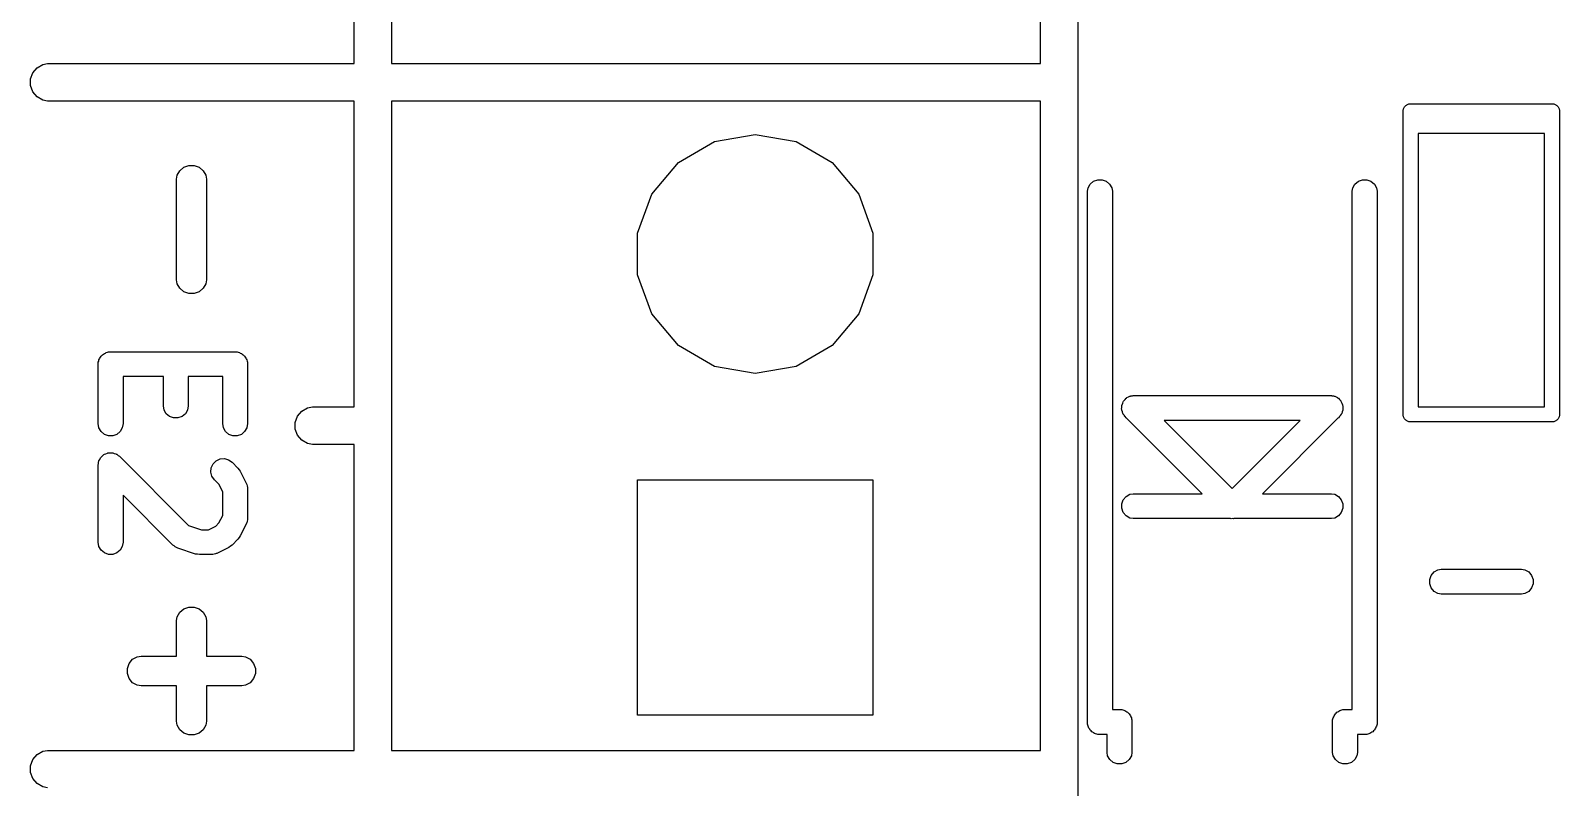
# Model space of a CAD drawing. Extents: x 51 to 149, y -134 to -32.
# Drawn here: x 50.61 to 66.2, y -118.94 to -111.22 of the extents above; entities that cross this region are included whole.
import ezdxf

# ---------------------------------------------------------------- set-up
doc = ezdxf.new("R2010")
doc.units = 0
doc.header["$MEASUREMENT"] = 0
doc.layers.add('BLACK', color=7, linetype='CONTINUOUS')

msp = doc.modelspace()

# ---------------------------------------------------------------- linework, layer by layer
at = {"layer": 'BLACK', "linetype": 'CONTINUOUS'}
for p, q in [((61.2905, -101.233), (61.2905, -132.767)), ((54.2905, -101.441), (54.2905, -111.559)), ((60.9095, -111.559), (60.9095, -101.441)), ((53.9095, -111.559), (53.9095, -108.441)), ((50.6325, -111.653), (50.6757, -111.602)), ((50.6757, -111.602), (50.7338, -111.568)), ((50.7338, -111.568), (50.7833, -111.559)), ((50.7833, -111.559), (53.9095, -111.559)), ((54.2905, -111.559), (60.9095, -111.559)), ((50.6095, -111.716), (50.6325, -111.653)), ((50.6095, -111.784), (50.6095, -111.716)), ((50.6325, -111.847), (50.6095, -111.784)), ((50.6757, -111.898), (50.6325, -111.847)), ((50.7338, -111.932), (50.6757, -111.898)), ((50.7833, -111.941), (50.7338, -111.932)), ((53.9095, -111.941), (50.7833, -111.941)), ((53.9095, -115.059), (53.9095, -111.941)), ((54.2905, -111.941), (54.2905, -118.559)), ((60.9095, -111.941), (54.2905, -111.941)), ((60.9095, -118.559), (60.9095, -111.941)), ((64.6088, -112.032), (64.6111, -112.025)), ((64.6088, -112.038), (64.6088, -112.032)), ((64.6088, -115.142), (64.6088, -112.038)), ((64.6111, -112.025), (64.6123, -112.019)), ((64.6123, -112.019), (64.6157, -112.013)), ((64.6157, -112.013), (64.618, -112.006)), ((64.618, -112.006), (64.6223, -112.001)), ((64.6223, -112.001), (64.6257, -111.995)), ((64.6257, -111.995), (64.6309, -111.991)), ((64.6309, -111.991), (64.6353, -111.986)), ((64.6353, -111.986), (64.6411, -111.982)), ((64.6411, -111.982), (64.6463, -111.978)), ((64.6463, -111.978), (64.6527, -111.976)), ((64.6527, -111.976), (64.6585, -111.972)), ((64.6585, -111.972), (64.6652, -111.971)), ((64.6652, -111.971), (64.6716, -111.969)), ((64.6716, -111.969), (64.6783, -111.969)), ((64.6783, -111.969), (64.6783, -111.969)), ((64.6783, -111.969), (66.1317, -111.969)), ((66.1317, -111.969), (66.1384, -111.969)), ((66.1317, -111.969), (66.1317, -111.969)), ((66.1384, -111.969), (66.1448, -111.971)), ((66.1448, -111.971), (66.1515, -111.972)), ((66.1515, -111.972), (66.1573, -111.976)), ((66.1573, -111.976), (66.1637, -111.978)), ((66.1637, -111.978), (66.1689, -111.982)), ((66.1689, -111.982), (66.1747, -111.986)), ((66.1747, -111.986), (66.1791, -111.991)), ((66.1791, -111.991), (66.1843, -111.995)), ((66.1843, -111.995), (66.1877, -112.001)), ((66.1877, -112.001), (66.192, -112.006)), ((66.192, -112.006), (66.1943, -112.013)), ((66.1943, -112.013), (66.1977, -112.019)), ((66.1977, -112.019), (66.1989, -112.025)), ((66.1989, -112.025), (66.2012, -112.032)), ((66.2012, -112.032), (66.2012, -112.038)), ((66.2012, -112.038), (66.2012, -112.038)), ((66.2012, -112.038), (66.2012, -115.142)), ((57.2168, -112.567), (57.5832, -112.355)), ((57.5832, -112.355), (58, -112.281)), ((58, -112.281), (58.4168, -112.355)), ((58.4168, -112.355), (58.7832, -112.567)), ((64.7612, -112.271), (64.7612, -115.059)), ((66.0488, -112.271), (64.7612, -112.271)), ((66.0488, -115.059), (66.0488, -112.271)), ((56.9447, -112.891), (57.2168, -112.567)), ((58.7832, -112.567), (59.0553, -112.891)), ((52.0976, -112.737), (52.1046, -112.697)), ((52.1046, -112.697), (52.1315, -112.651)), ((52.1315, -112.651), (52.1726, -112.616)), ((52.1726, -112.616), (52.2231, -112.598)), ((52.2231, -112.598), (52.2769, -112.598)), ((52.2769, -112.598), (52.3274, -112.616)), ((52.3274, -112.616), (52.3685, -112.651)), ((52.3685, -112.651), (52.3954, -112.697)), ((52.3954, -112.697), (52.4024, -112.737)), ((52.0976, -113.763), (52.0976, -112.737)), ((52.4024, -112.737), (52.4024, -113.763)), ((61.388, -112.859), (61.3938, -112.826)), ((61.388, -118.248), (61.388, -112.859)), ((61.3938, -112.826), (61.4162, -112.787)), ((61.4162, -112.787), (61.4505, -112.758)), ((61.4505, -112.758), (61.4926, -112.743)), ((61.4926, -112.743), (61.5374, -112.743)), ((61.5374, -112.743), (61.5795, -112.758)), ((61.5795, -112.758), (61.6138, -112.787)), ((61.6138, -112.787), (61.6362, -112.826)), ((61.6362, -112.826), (61.642, -112.859)), ((61.642, -112.859), (61.642, -118.143)), ((64.088, -112.859), (64.0938, -112.826)), ((64.088, -118.143), (64.088, -112.859)), ((64.0938, -112.826), (64.1162, -112.787)), ((64.1162, -112.787), (64.1505, -112.758)), ((64.1505, -112.758), (64.1926, -112.743)), ((64.1926, -112.743), (64.2374, -112.743)), ((64.2374, -112.743), (64.2795, -112.758)), ((64.2795, -112.758), (64.3138, -112.787)), ((64.3138, -112.787), (64.3362, -112.826)), ((64.3362, -112.826), (64.342, -112.859)), ((64.342, -112.859), (64.342, -118.292)), ((56.8, -113.288), (56.9447, -112.891)), ((59.0553, -112.891), (59.2, -113.288)), ((56.8, -113.712), (56.8, -113.288)), ((59.2, -113.288), (59.2, -113.712)), ((52.1046, -113.803), (52.0976, -113.763)), ((52.1315, -113.849), (52.1046, -113.803)), ((52.3954, -113.803), (52.3685, -113.849)), ((52.4024, -113.763), (52.3954, -113.803)), ((56.9447, -114.109), (56.8, -113.712)), ((59.2, -113.712), (59.0553, -114.109)), ((52.1726, -113.884), (52.1315, -113.849)), ((52.2231, -113.902), (52.1726, -113.884)), ((52.2769, -113.902), (52.2231, -113.902)), ((52.3274, -113.884), (52.2769, -113.902)), ((52.3685, -113.849), (52.3274, -113.884)), ((57.2168, -114.433), (56.9447, -114.109)), ((59.0553, -114.109), (58.7832, -114.433)), ((57.5832, -114.645), (57.2168, -114.433)), ((58.7832, -114.433), (58.4168, -114.645)), ((51.3004, -114.601), (51.3042, -114.591)), ((51.3042, -114.591), (51.3061, -114.58)), ((51.3061, -114.58), (51.3117, -114.57)), ((51.3117, -114.57), (51.3155, -114.56)), ((51.3155, -114.56), (51.3226, -114.551)), ((51.3226, -114.551), (51.3282, -114.541)), ((51.3282, -114.541), (51.3367, -114.534)), ((51.3367, -114.534), (51.3438, -114.526)), ((51.3438, -114.526), (51.3535, -114.52)), ((51.3535, -114.52), (51.362, -114.513)), ((51.362, -114.513), (51.3724, -114.509)), ((51.3724, -114.509), (51.382, -114.504)), ((51.382, -114.504), (51.393, -114.502)), ((51.393, -114.502), (51.4034, -114.498)), ((51.4034, -114.498), (51.4145, -114.498)), ((51.4145, -114.498), (51.4255, -114.496)), ((51.4255, -114.496), (52.6955, -114.496)), ((52.6955, -114.496), (52.7064, -114.498)), ((52.7064, -114.498), (52.7175, -114.498)), ((52.7175, -114.498), (52.728, -114.502)), ((52.728, -114.502), (52.7389, -114.504)), ((52.7389, -114.504), (52.7485, -114.509)), ((52.7485, -114.509), (52.759, -114.513)), ((52.759, -114.513), (52.7675, -114.52)), ((52.7675, -114.52), (52.7771, -114.526)), ((52.7771, -114.526), (52.7843, -114.534)), ((52.7843, -114.534), (52.7928, -114.541)), ((52.7928, -114.541), (52.7983, -114.551)), ((52.7983, -114.551), (52.8055, -114.56)), ((52.8055, -114.56), (52.8093, -114.57)), ((52.8093, -114.57), (52.8148, -114.58)), ((52.8148, -114.58), (52.8167, -114.591)), ((52.8167, -114.591), (52.8205, -114.601)), ((51.2985, -114.623), (51.3004, -114.612)), ((51.2985, -115.228), (51.2985, -114.623)), ((51.3004, -114.612), (51.3004, -114.601)), ((51.9637, -114.75), (51.5525, -114.75)), ((51.5525, -114.75), (51.5525, -115.228)), ((51.9637, -115.046), (51.9637, -114.75)), ((52.5685, -114.75), (52.2177, -114.75)), ((52.2177, -114.75), (52.2177, -115.046)), ((52.5685, -115.228), (52.5685, -114.75)), ((52.8205, -114.601), (52.8205, -114.612)), ((52.8205, -114.612), (52.8225, -114.623)), ((52.8225, -114.623), (52.8225, -115.228)), ((58, -114.719), (57.5832, -114.645)), ((58.4168, -114.645), (58, -114.719)), ((51.9714, -115.09), (51.9637, -115.046)), ((52.2177, -115.046), (52.2101, -115.09)), ((53.4338, -115.068), (53.4833, -115.059)), ((53.4833, -115.059), (53.9095, -115.059)), ((61.7365, -115.081), (61.738, -115.064)), ((61.738, -115.048), (61.7399, -115.042)), ((61.738, -115.064), (61.738, -115.048)), ((61.7399, -115.042), (61.7404, -115.037)), ((61.7404, -115.037), (61.7476, -115.021)), ((61.7476, -115.021), (61.7533, -115.006)), ((61.7533, -115.006), (61.757, -115.001)), ((61.757, -115.001), (61.7594, -114.996)), ((61.7594, -114.996), (61.7713, -114.984)), ((61.7713, -114.984), (61.7821, -114.971)), ((61.7821, -114.971), (61.787, -114.968)), ((61.787, -114.968), (61.791, -114.964)), ((61.791, -114.964), (61.8063, -114.957)), ((61.8063, -114.957), (61.8209, -114.949)), ((61.8209, -114.949), (61.8265, -114.948)), ((61.8265, -114.948), (61.8316, -114.945)), ((61.8316, -114.945), (61.8484, -114.944)), ((61.8484, -114.944), (61.8539, -114.943)), ((61.8539, -114.943), (61.8595, -114.943)), ((61.8595, -114.943), (61.8762, -114.942)), ((61.8762, -114.942), (61.8817, -114.943)), ((61.8817, -114.943), (63.8483, -114.943)), ((63.8483, -114.943), (63.8538, -114.942)), ((63.8538, -114.942), (63.8705, -114.943)), ((63.8705, -114.943), (63.8761, -114.943)), ((63.8761, -114.943), (63.8816, -114.944)), ((63.8816, -114.944), (63.8984, -114.945)), ((63.8984, -114.945), (63.9035, -114.948)), ((63.9035, -114.948), (63.9091, -114.949)), ((63.9091, -114.949), (63.9237, -114.957)), ((63.9237, -114.957), (63.939, -114.964)), ((63.939, -114.964), (63.943, -114.968)), ((63.943, -114.968), (63.9479, -114.971)), ((63.9479, -114.971), (63.9587, -114.984)), ((63.9587, -114.984), (63.9706, -114.996)), ((63.9706, -114.996), (63.973, -115.001)), ((63.973, -115.001), (63.9767, -115.006)), ((63.9767, -115.006), (63.9824, -115.021)), ((63.9824, -115.021), (63.9896, -115.037)), ((63.9896, -115.037), (63.9901, -115.042)), ((63.9901, -115.042), (63.992, -115.048)), ((63.992, -115.048), (63.992, -115.064)), ((63.992, -115.064), (63.9935, -115.081)), ((64.7612, -115.059), (66.0488, -115.059)), ((51.9934, -115.128), (51.9714, -115.09)), ((52.0272, -115.156), (51.9934, -115.128)), ((52.0687, -115.171), (52.0272, -115.156)), ((52.1128, -115.171), (52.0687, -115.171)), ((52.1542, -115.156), (52.1128, -115.171)), ((52.188, -115.128), (52.1542, -115.156)), ((52.2101, -115.09), (52.188, -115.128)), ((53.3095, -115.216), (53.3325, -115.153)), ((53.3095, -115.284), (53.3095, -115.216)), ((53.3325, -115.153), (53.3757, -115.102)), ((53.3757, -115.102), (53.4338, -115.068)), ((61.738, -115.087), (61.7365, -115.081)), ((61.738, -115.092), (61.738, -115.087)), ((61.7438, -115.108), (61.738, -115.092)), ((61.7481, -115.124), (61.7438, -115.108)), ((61.7514, -115.129), (61.7481, -115.124)), ((61.7533, -115.134), (61.7514, -115.129)), ((61.7642, -115.147), (61.7533, -115.134)), ((61.7673, -115.152), (61.7642, -115.147)), ((61.7713, -115.156), (61.7673, -115.152)), ((61.7821, -115.169), (61.7713, -115.156)), ((61.787, -115.172), (61.7821, -115.169)), ((62.5584, -115.943), (61.787, -115.172)), ((62.1716, -115.197), (62.865, -115.89)), ((63.5584, -115.197), (62.1716, -115.197)), ((62.865, -115.89), (63.5584, -115.197)), ((63.943, -115.172), (63.1716, -115.943)), ((63.9479, -115.169), (63.943, -115.172)), ((63.9587, -115.156), (63.9479, -115.169)), ((63.9627, -115.152), (63.9587, -115.156)), ((63.9658, -115.147), (63.9627, -115.152)), ((63.9767, -115.134), (63.9658, -115.147)), ((63.9786, -115.129), (63.9767, -115.134)), ((63.9819, -115.124), (63.9786, -115.129)), ((63.9862, -115.108), (63.9819, -115.124)), ((63.992, -115.092), (63.9862, -115.108)), ((63.9935, -115.081), (63.992, -115.087)), ((63.992, -115.087), (63.992, -115.092)), ((64.6088, -115.148), (64.6088, -115.142)), ((64.6088, -115.142), (64.6088, -115.142)), ((64.6111, -115.155), (64.6088, -115.148)), ((64.6123, -115.161), (64.6111, -115.155)), ((64.6157, -115.167), (64.6123, -115.161)), ((64.618, -115.174), (64.6157, -115.167)), ((64.6223, -115.179), (64.618, -115.174)), ((64.6257, -115.185), (64.6223, -115.179)), ((64.6309, -115.189), (64.6257, -115.185)), ((64.6353, -115.194), (64.6309, -115.189)), ((64.6411, -115.198), (64.6353, -115.194)), ((64.6463, -115.202), (64.6411, -115.198)), ((64.6527, -115.204), (64.6463, -115.202)), ((64.6585, -115.208), (64.6527, -115.204)), ((64.6652, -115.209), (64.6585, -115.208)), ((64.6716, -115.211), (64.6652, -115.209)), ((64.6783, -115.211), (64.6716, -115.211)), ((66.1317, -115.211), (64.6783, -115.211)), ((64.6783, -115.211), (64.6783, -115.211)), ((66.1384, -115.211), (66.1317, -115.211)), ((66.1317, -115.211), (66.1317, -115.211)), ((66.1448, -115.209), (66.1384, -115.211)), ((66.1515, -115.208), (66.1448, -115.209)), ((66.1573, -115.204), (66.1515, -115.208)), ((66.1637, -115.202), (66.1573, -115.204)), ((66.1689, -115.198), (66.1637, -115.202)), ((66.1747, -115.194), (66.1689, -115.198)), ((66.1791, -115.189), (66.1747, -115.194)), ((66.1843, -115.185), (66.1791, -115.189)), ((66.1877, -115.179), (66.1843, -115.185)), ((66.192, -115.174), (66.1877, -115.179)), ((66.1943, -115.167), (66.192, -115.174)), ((66.1977, -115.161), (66.1943, -115.167)), ((66.1989, -115.155), (66.1977, -115.161)), ((66.2012, -115.148), (66.1989, -115.155)), ((66.2012, -115.142), (66.2012, -115.142)), ((66.2012, -115.142), (66.2012, -115.148)), ((51.3061, -115.271), (51.2985, -115.228)), ((51.3282, -115.309), (51.3061, -115.271)), ((51.362, -115.338), (51.3282, -115.309)), ((51.4034, -115.353), (51.362, -115.338)), ((51.4475, -115.353), (51.4034, -115.353)), ((51.489, -115.338), (51.4475, -115.353)), ((51.5228, -115.309), (51.489, -115.338)), ((51.5448, -115.271), (51.5228, -115.309)), ((51.5525, -115.228), (51.5448, -115.271)), ((52.5761, -115.271), (52.5685, -115.228)), ((52.5982, -115.309), (52.5761, -115.271)), ((52.632, -115.338), (52.5982, -115.309)), ((52.6734, -115.353), (52.632, -115.338)), ((52.7175, -115.353), (52.6734, -115.353)), ((52.759, -115.338), (52.7175, -115.353)), ((52.7928, -115.309), (52.759, -115.338)), ((52.8148, -115.271), (52.7928, -115.309)), ((52.8225, -115.228), (52.8148, -115.271)), ((53.3325, -115.347), (53.3095, -115.284)), ((53.3757, -115.398), (53.3325, -115.347)), ((51.3776, -115.536), (51.3926, -115.529)), ((51.3926, -115.529), (51.3982, -115.528)), ((51.3982, -115.528), (51.4034, -115.526)), ((51.4034, -115.526), (51.42, -115.526)), ((51.42, -115.526), (51.4365, -115.525)), ((51.4365, -115.525), (51.4419, -115.526)), ((51.4419, -115.526), (51.4475, -115.526)), ((51.4475, -115.526), (51.4631, -115.532)), ((51.4631, -115.532), (51.4791, -115.536)), ((53.4338, -115.432), (53.3757, -115.398)), ((53.4833, -115.441), (53.4338, -115.432)), ((53.9095, -115.441), (53.4833, -115.441)), ((53.9095, -118.559), (53.9095, -115.441)), ((51.2985, -115.651), (51.3014, -115.635)), ((51.2985, -116.437), (51.2985, -115.651)), ((51.3014, -115.635), (51.3028, -115.618)), ((51.3028, -115.618), (51.3052, -115.613)), ((51.3052, -115.613), (51.3061, -115.608)), ((51.3061, -115.608), (51.3144, -115.593)), ((51.3144, -115.593), (51.3214, -115.578)), ((51.3214, -115.578), (51.3254, -115.574)), ((51.3254, -115.574), (51.3282, -115.57)), ((51.3282, -115.57), (51.3409, -115.559)), ((51.3409, -115.559), (51.3526, -115.547)), ((51.3526, -115.547), (51.3577, -115.545)), ((51.3577, -115.545), (51.362, -115.541)), ((51.362, -115.541), (51.3776, -115.536)), ((51.4791, -115.536), (51.4837, -115.539)), ((51.4837, -115.539), (51.489, -115.541)), ((51.489, -115.541), (51.5017, -115.552)), ((51.5017, -115.552), (51.5153, -115.561)), ((51.5153, -115.561), (52.2198, -116.266)), ((52.448, -115.723), (52.4519, -115.679)), ((52.4519, -115.679), (52.4705, -115.639)), ((52.4705, -115.639), (52.5017, -115.608)), ((52.5017, -115.608), (52.5417, -115.589)), ((52.5417, -115.589), (52.5856, -115.585)), ((52.5856, -115.585), (52.6282, -115.597)), ((52.6282, -115.597), (52.6643, -115.622)), ((52.6643, -115.622), (52.7248, -115.682)), ((52.7248, -115.682), (52.7365, -115.699)), ((52.4594, -115.765), (52.448, -115.723)), ((52.4847, -115.801), (52.4594, -115.765)), ((52.5306, -115.847), (52.4847, -115.801)), ((52.7365, -115.699), (52.7486, -115.715)), ((52.7486, -115.715), (52.8091, -115.836)), ((52.8091, -115.836), (52.8112, -115.843)), ((52.8112, -115.843), (52.8148, -115.85)), ((56.8, -118.2), (56.8, -115.8)), ((56.8, -115.8), (59.2, -115.8)), ((59.2, -115.8), (59.2, -118.2)), ((52.0614, -116.467), (51.5525, -115.958)), ((51.5525, -115.958), (51.5525, -116.437)), ((52.5685, -115.923), (52.5306, -115.847)), ((52.5685, -116.165), (52.5685, -115.923)), ((52.8148, -115.85), (52.8174, -115.864)), ((52.8174, -115.864), (52.8216, -115.879)), ((52.8216, -115.879), (52.8212, -115.886)), ((52.8212, -115.886), (52.8225, -115.893)), ((52.8225, -115.893), (52.8225, -116.195)), ((61.7533, -116.006), (61.7821, -115.971)), ((61.7821, -115.971), (61.8209, -115.949)), ((61.8209, -115.949), (61.8539, -115.943)), ((61.8539, -115.943), (62.5584, -115.943)), ((63.1716, -115.943), (63.8761, -115.943)), ((63.8761, -115.943), (63.9091, -115.949)), ((63.9091, -115.949), (63.9479, -115.971)), ((63.9479, -115.971), (63.9767, -116.006)), ((61.738, -116.048), (61.7533, -116.006)), ((61.738, -116.092), (61.738, -116.048)), ((61.7533, -116.134), (61.738, -116.092)), ((61.7821, -116.169), (61.7533, -116.134)), ((63.9767, -116.134), (63.9479, -116.169)), ((63.9767, -116.006), (63.992, -116.048)), ((63.992, -116.092), (63.9767, -116.134)), ((63.992, -116.048), (63.992, -116.092)), ((52.2198, -116.266), (52.3532, -116.31)), ((52.3532, -116.31), (52.4236, -116.31)), ((52.4236, -116.31), (52.4993, -116.273)), ((52.4993, -116.273), (52.5306, -116.241)), ((52.5306, -116.241), (52.5685, -116.165)), ((52.8091, -116.252), (52.7486, -116.373)), ((52.8112, -116.245), (52.8091, -116.252)), ((52.8148, -116.239), (52.8112, -116.245)), ((52.8174, -116.224), (52.8148, -116.239)), ((52.8216, -116.21), (52.8174, -116.224)), ((52.8225, -116.195), (52.8212, -116.203)), ((52.8212, -116.203), (52.8216, -116.21)), ((61.8209, -116.191), (61.7821, -116.169)), ((61.8539, -116.197), (61.8209, -116.191)), ((62.8483, -116.197), (61.8539, -116.197)), ((62.8538, -116.198), (62.8483, -116.197)), ((62.865, -116.197), (62.8538, -116.198)), ((62.8762, -116.198), (62.865, -116.197)), ((62.8817, -116.197), (62.8762, -116.198)), ((63.8761, -116.197), (62.8817, -116.197)), ((63.9091, -116.191), (63.8761, -116.197)), ((63.9479, -116.169), (63.9091, -116.191)), ((51.3061, -116.481), (51.2985, -116.437)), ((51.5525, -116.437), (51.5448, -116.481)), ((52.0674, -116.471), (52.0614, -116.467)), ((52.6643, -116.467), (52.6477, -116.478)), ((52.7248, -116.406), (52.6643, -116.467)), ((52.7365, -116.39), (52.7248, -116.406)), ((52.7486, -116.373), (52.7365, -116.39)), ((51.3282, -116.519), (51.3061, -116.481)), ((51.362, -116.547), (51.3282, -116.519)), ((51.4034, -116.562), (51.362, -116.547)), ((51.4475, -116.562), (51.4034, -116.562)), ((51.489, -116.547), (51.4475, -116.562)), ((51.5228, -116.519), (51.489, -116.547)), ((51.5448, -116.481), (51.5228, -116.519)), ((52.0722, -116.476), (52.0674, -116.471)), ((52.0853, -116.483), (52.0722, -116.476)), ((52.0975, -116.492), (52.0853, -116.483)), ((52.1046, -116.494), (52.0975, -116.492)), ((52.111, -116.497), (52.1046, -116.494)), ((52.2925, -116.558), (52.111, -116.497)), ((52.3126, -116.561), (52.2925, -116.558)), ((52.3326, -116.564), (52.3126, -116.561)), ((52.4536, -116.564), (52.3326, -116.564)), ((52.4608, -116.563), (52.4536, -116.564)), ((52.4681, -116.564), (52.4608, -116.563)), ((52.4824, -116.559), (52.4681, -116.564)), ((52.497, -116.557), (52.4824, -116.559)), ((52.5034, -116.553), (52.497, -116.557)), ((52.5104, -116.551), (52.5034, -116.553)), ((52.6313, -116.49), (52.5104, -116.551)), ((52.6477, -116.478), (52.6313, -116.49)), ((64.878, -116.818), (64.8933, -116.776)), ((64.8933, -116.776), (64.9221, -116.741)), ((64.9221, -116.741), (64.9609, -116.719)), ((64.9609, -116.719), (64.9939, -116.713)), ((64.9939, -116.713), (65.8161, -116.713)), ((65.8161, -116.713), (65.8491, -116.719)), ((65.8491, -116.719), (65.8879, -116.741)), ((65.8879, -116.741), (65.9167, -116.776)), ((65.9167, -116.776), (65.932, -116.818)), ((64.878, -116.862), (64.878, -116.818)), ((64.8933, -116.904), (64.878, -116.862)), ((64.9221, -116.939), (64.8933, -116.904)), ((65.9167, -116.904), (65.8879, -116.939)), ((65.932, -116.862), (65.9167, -116.904)), ((65.932, -116.818), (65.932, -116.862)), ((64.9609, -116.961), (64.9221, -116.939)), ((64.9939, -116.967), (64.9609, -116.961)), ((65.8161, -116.967), (64.9939, -116.967)), ((65.8491, -116.961), (65.8161, -116.967)), ((65.8879, -116.939), (65.8491, -116.961)), ((52.0976, -117.237), (52.1046, -117.197)), ((52.0976, -117.598), (52.0976, -117.237)), ((52.1046, -117.197), (52.1315, -117.151)), ((52.1315, -117.151), (52.1726, -117.116)), ((52.1726, -117.116), (52.2231, -117.098)), ((52.2231, -117.098), (52.2769, -117.098)), ((52.2769, -117.098), (52.3274, -117.116)), ((52.3274, -117.116), (52.3685, -117.151)), ((52.3685, -117.151), (52.3954, -117.197)), ((52.3954, -117.197), (52.4024, -117.237)), ((52.4024, -117.237), (52.4024, -117.598)), ((51.5976, -117.723), (51.616, -117.673)), ((51.616, -117.673), (51.6505, -117.631)), ((51.6505, -117.631), (51.6971, -117.605)), ((51.6971, -117.605), (51.7367, -117.598)), ((51.7367, -117.598), (52.0976, -117.598)), ((52.4024, -117.598), (52.7633, -117.598)), ((52.7633, -117.598), (52.8029, -117.605)), ((52.8029, -117.605), (52.8495, -117.631)), ((52.8495, -117.631), (52.884, -117.673)), ((52.884, -117.673), (52.9024, -117.723)), ((51.5976, -117.777), (51.5976, -117.723)), ((51.616, -117.827), (51.5976, -117.777)), ((51.6505, -117.869), (51.616, -117.827)), ((51.6971, -117.895), (51.6505, -117.869)), ((52.8495, -117.869), (52.8029, -117.895)), ((52.884, -117.827), (52.8495, -117.869)), ((52.9024, -117.777), (52.884, -117.827)), ((52.9024, -117.723), (52.9024, -117.777)), ((51.7367, -117.902), (51.6971, -117.895)), ((52.0976, -117.902), (51.7367, -117.902)), ((52.0976, -118.263), (52.0976, -117.902)), ((52.7633, -117.902), (52.4024, -117.902)), ((52.4024, -117.902), (52.4024, -118.263)), ((52.8029, -117.895), (52.7633, -117.902)), ((61.642, -118.143), (61.7374, -118.143)), ((61.7374, -118.143), (61.748, -118.147)), ((61.748, -118.147), (61.7591, -118.149)), ((61.7591, -118.149), (61.7689, -118.154)), ((61.7689, -118.154), (61.7795, -118.158)), ((61.7795, -118.158), (61.7881, -118.166)), ((61.7881, -118.166), (61.7979, -118.171)), ((61.7979, -118.171), (61.8051, -118.18)), ((61.8051, -118.18), (61.8138, -118.187)), ((63.9162, -118.187), (63.9249, -118.18)), ((63.9249, -118.18), (63.9321, -118.171)), ((63.9321, -118.171), (63.9419, -118.166)), ((63.9419, -118.166), (63.9505, -118.158)), ((63.9505, -118.158), (63.9611, -118.154)), ((63.9611, -118.154), (63.9709, -118.149)), ((63.9709, -118.149), (63.982, -118.147)), ((63.982, -118.147), (63.9926, -118.143)), ((63.9926, -118.143), (64.088, -118.143)), ((52.1046, -118.303), (52.0976, -118.263)), ((52.1315, -118.349), (52.1046, -118.303)), ((52.3954, -118.303), (52.3685, -118.349)), ((52.4024, -118.263), (52.3954, -118.303)), ((59.2, -118.2), (56.8, -118.2)), ((61.388, -118.292), (61.388, -118.248)), ((61.388, -118.248), (61.388, -118.248)), ((61.3919, -118.303), (61.388, -118.292)), ((61.3938, -118.314), (61.3919, -118.303)), ((61.3995, -118.324), (61.3938, -118.314)), ((61.4033, -118.334), (61.3995, -118.324)), ((61.4106, -118.343), (61.4033, -118.334)), ((61.8138, -118.187), (61.8194, -118.197)), ((61.8194, -118.197), (61.8267, -118.206)), ((61.8267, -118.206), (61.8305, -118.216)), ((61.8305, -118.216), (61.8362, -118.226)), ((61.8362, -118.226), (61.8381, -118.237)), ((61.8381, -118.237), (61.842, -118.248)), ((61.842, -118.248), (61.842, -118.581)), ((63.888, -118.248), (63.8919, -118.237)), ((63.888, -118.259), (63.888, -118.248)), ((63.888, -118.581), (63.888, -118.259)), ((63.8919, -118.237), (63.8938, -118.226)), ((63.8938, -118.226), (63.8995, -118.216)), ((63.8995, -118.216), (63.9033, -118.206)), ((63.9033, -118.206), (63.9106, -118.197)), ((63.9106, -118.197), (63.9162, -118.187)), ((64.3267, -118.334), (64.3194, -118.343)), ((64.3305, -118.324), (64.3267, -118.334)), ((64.3362, -118.314), (64.3305, -118.324)), ((64.3381, -118.303), (64.3362, -118.314)), ((64.342, -118.292), (64.3381, -118.303)), ((52.1726, -118.384), (52.1315, -118.349)), ((52.2231, -118.402), (52.1726, -118.384)), ((52.2769, -118.402), (52.2231, -118.402)), ((52.3274, -118.384), (52.2769, -118.402)), ((52.3685, -118.349), (52.3274, -118.384)), ((61.4162, -118.353), (61.4106, -118.343)), ((61.4249, -118.36), (61.4162, -118.353)), ((61.4321, -118.369), (61.4249, -118.36)), ((61.4419, -118.374), (61.4321, -118.369)), ((61.4505, -118.382), (61.4419, -118.374)), ((61.4611, -118.386), (61.4505, -118.382)), ((61.4709, -118.391), (61.4611, -118.386)), ((61.482, -118.393), (61.4709, -118.391)), ((61.4926, -118.397), (61.482, -118.393)), ((61.588, -118.397), (61.4926, -118.397)), ((61.588, -118.581), (61.588, -118.397)), ((64.2374, -118.397), (64.142, -118.397)), ((64.142, -118.397), (64.142, -118.581)), ((64.248, -118.393), (64.2374, -118.397)), ((64.2591, -118.391), (64.248, -118.393)), ((64.2689, -118.386), (64.2591, -118.391)), ((64.2795, -118.382), (64.2689, -118.386)), ((64.2881, -118.374), (64.2795, -118.382)), ((64.2979, -118.369), (64.2881, -118.374)), ((64.3051, -118.36), (64.2979, -118.369)), ((64.3138, -118.353), (64.3051, -118.36)), ((64.3194, -118.343), (64.3138, -118.353)), ((50.6325, -118.653), (50.6757, -118.602)), ((50.6757, -118.602), (50.7338, -118.568)), ((50.7338, -118.568), (50.7833, -118.559)), ((50.7833, -118.559), (53.9095, -118.559)), ((54.2905, -118.559), (60.9095, -118.559)), ((61.5938, -118.614), (61.588, -118.581)), ((61.6162, -118.653), (61.5938, -118.614)), ((61.8362, -118.614), (61.8138, -118.653)), ((61.842, -118.581), (61.8362, -118.614)), ((63.8938, -118.614), (63.888, -118.581)), ((63.9162, -118.653), (63.8938, -118.614)), ((64.1362, -118.614), (64.1138, -118.653)), ((64.142, -118.581), (64.1362, -118.614)), ((50.6095, -118.716), (50.6325, -118.653)), ((50.6095, -118.784), (50.6095, -118.716)), ((50.6325, -118.847), (50.6095, -118.784)), ((61.6505, -118.682), (61.6162, -118.653)), ((61.6926, -118.697), (61.6505, -118.682)), ((61.7374, -118.697), (61.6926, -118.697)), ((61.7795, -118.682), (61.7374, -118.697)), ((61.8138, -118.653), (61.7795, -118.682)), ((63.9505, -118.682), (63.9162, -118.653)), ((63.9926, -118.697), (63.9505, -118.682)), ((64.0374, -118.697), (63.9926, -118.697)), ((64.0795, -118.682), (64.0374, -118.697)), ((64.1138, -118.653), (64.0795, -118.682)), ((50.6757, -118.898), (50.6325, -118.847)), ((50.7338, -118.932), (50.6757, -118.898)), ((50.7833, -118.941), (50.7338, -118.932))]:
    msp.add_line(p, q, dxfattribs=at)

doc.saveas('drawing.dxf')
